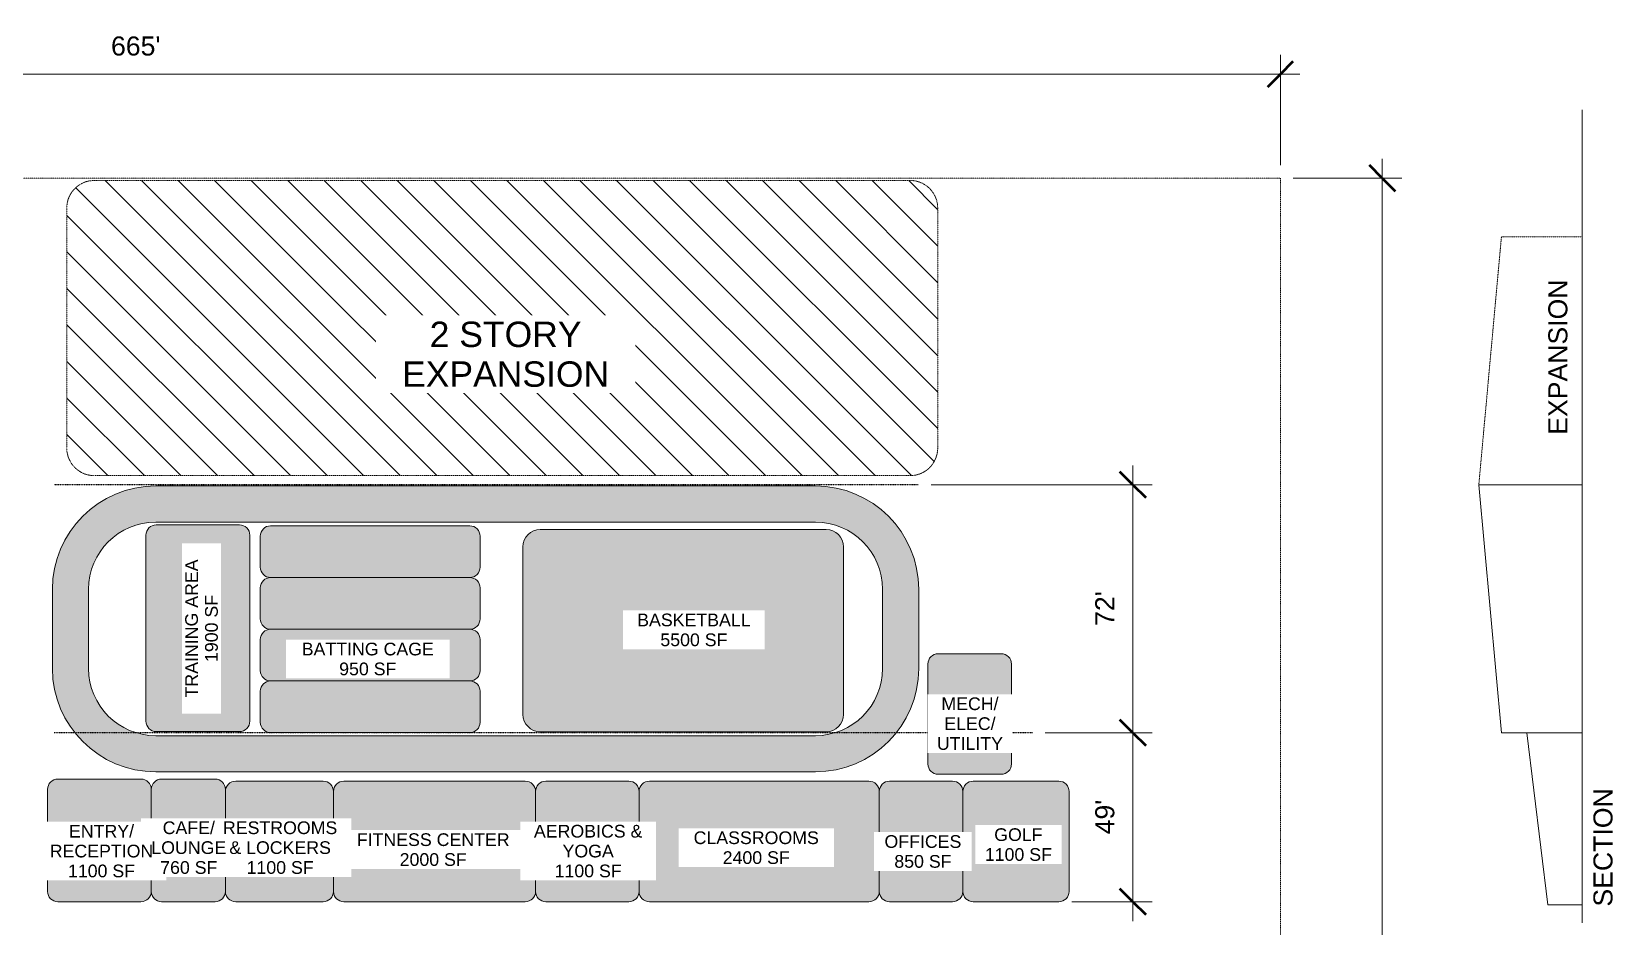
# Model space of a CAD drawing. Header units: inches. Extents: x -7427 to 42674, y -36022 to 16764.
# Drawn here: x 24696 to 30220, y -22076 to -18960 of the extents above; entities that cross this region are included whole.
import ezdxf

# ---------------------------------------------------------------- set-up
doc = ezdxf.new("R2010")
doc.units = ezdxf.units.IN
doc.header["$MEASUREMENT"] = 0
doc.linetypes.add('Dot 1_16_', pattern=[0.0625, 0, -0.0625])
doc.linetypes.add('Hidden 1_8_', pattern=[0.1875, 0.125, -0.0625])
for name, color, linetype, lineweight in [('A-ANNO-DIMS', 211, 'Continuous', 9), ('A-ANNO-DIMS-720', 211, 'Continuous', 9), ('A-DETL', 90, 'Continuous', 9), ('A-DETL-GENF', 92, 'Continuous', 9), ('A-DETL-HDLN', 90, 'Hidden 1_8_', 9), ('A-DETL-WIDE', 214, 'Continuous', 15), ('G-ANNO-TEXT', 231, 'Continuous', 9)]:
    doc.layers.add(name, color=color, linetype=linetype, lineweight=lineweight)
doc.styles.add('Arial', font='arial.ttf', dxfattribs={"height": 44.258982})
doc.styles.add('Arial_1', font='arial.ttf', dxfattribs={"height": 88.517964})
doc.styles.add('Arial_2', font='arial.ttf', dxfattribs={"height": 66.388473})
doc.dimstyles.new('Linear_-_3_32__Arial', dxfattribs={"dimscale": 12, "dimtxt": 67.5, "dimasz": 7.5, "dimexe": 5.625, "dimexo": 3.75, "dimgap": 3.75, "dimtad": 1, "dimdec": 0, "dimrnd": 12, "dimzin": 1, "dimdsep": 46, "dimlunit": 4, "dimtxsty": 'Arial_2', "dimblk1": 'OBLIQUE', "dimblk2": 'OBLIQUE', "dimsah": 1, "dimcen": 0.09, "dimdle": 5.625, "dimazin": 0, "dimtfac": 1, "dimtdec": 4, "dimtix": 1, "dimtmove": 0, "dimatfit": 3, "dimfxl": 0, "dimtvp": 1, "dimfrac": 2, "dimtolj": 1, "dimtzin": 0, "dimarcsym": 0})

# ---------------------------------------------------------------- blocks, each defined once
blk = doc.blocks.new('DIMBLOCK21-Level 1')
at = {"layer": 'A-ANNO-DIMS-720', "lineweight": 50}
for p, q in [((29401.1, -19470.1), (29356.1, -19425.1)), ((29401.1, -19470.1), (29446.1, -19515.1)), ((29401.1, -25732), (29356.1, -25687)), ((29401.1, -25732), (29446.1, -25777))]:
    blk.add_line(p, q, dxfattribs=at)
at = {"layer": 'A-ANNO-DIMS-720'}
for p, q in [((29401.1, -19402.6), (29401.1, -25799.5)), ((29091.1, -19470.1), (29468.6, -19470.1)), ((29401.1, -19470.1), (29091.1, -19470.1)), ((29091.1, -25732), (29468.6, -25732)), ((29401.1, -25732), (29091.1, -25732))]:
    blk.add_line(p, q, dxfattribs=at)
at = {"layer": 'A-ANNO-DIMS-720', "color": 0, "insert": (29269.9, -22686.2), "char_height": 66.39, "width": 204.369, "attachment_point": 1, "rotation": 90, "line_spacing_factor": 0.938532, "style": 'Arial_2', "bg_fill": 3, "box_fill_scale": 1.25, "bg_fill_color": 0, "bg_fill_transparency": 0}
blk.add_mtext("522'", dxfattribs=at)
blk = doc.blocks.new('_Oblique')
at = {"color": 0, "linetype": 'ByBlock', "lineweight": -2}
blk.add_line((-0.5, -0.5), (0.5, 0.5), dxfattribs=at)
blk = doc.blocks.new('DIMBLOCK30-Level 1')
at = {"layer": 'A-ANNO-DIMS-720', "lineweight": 50}
for p, q in [((28532.2, -20538.1), (28487.2, -20493.1)), ((28532.2, -20538.1), (28577.2, -20583.1)), ((28532.2, -21402.1), (28487.2, -21357.1)), ((28532.2, -21402.1), (28577.2, -21447.1))]:
    blk.add_line(p, q, dxfattribs=at)
at = {"layer": 'A-ANNO-DIMS-720'}
for p, q in [((28532.2, -20470.6), (28532.2, -21402.1)), ((27829.6, -20538.1), (28599.7, -20538.1)), ((28532.2, -20538.1), (27829.6, -20538.1)), ((28227.1, -21402.1), (28599.7, -21402.1)), ((28532.2, -21402.1), (28227.1, -21402.1))]:
    blk.add_line(p, q, dxfattribs=at)
at = {"layer": 'A-ANNO-DIMS-720', "color": 0, "insert": (28401, -21029.8), "char_height": 66.39, "width": 143.308, "attachment_point": 1, "rotation": 90, "line_spacing_factor": 0.938532, "style": 'Arial_2', "bg_fill": 3, "box_fill_scale": 1.25, "bg_fill_color": 0, "bg_fill_transparency": 0}
blk.add_mtext("72'", dxfattribs=at)
blk = doc.blocks.new('DIMBLOCK31-Level 1')
at = {"layer": 'A-ANNO-DIMS-720', "lineweight": 50}
for p, q in [((28532.2, -21402.1), (28487.2, -21357.1)), ((28532.2, -21402.1), (28577.2, -21447.1)), ((28532.2, -21990.9), (28487.2, -21945.9)), ((28532.2, -21990.9), (28577.2, -22035.9))]:
    blk.add_line(p, q, dxfattribs=at)
at = {"layer": 'A-ANNO-DIMS-720'}
for p, q in [((28227.1, -21402.1), (28599.7, -21402.1)), ((28532.2, -21402.1), (28227.1, -21402.1)), ((28532.2, -21402.1), (28532.2, -22058.4)), ((28319, -21990.9), (28599.7, -21990.9)), ((28532.2, -21990.9), (28319, -21990.9))]:
    blk.add_line(p, q, dxfattribs=at)
at = {"layer": 'A-ANNO-DIMS-720', "color": 0, "insert": (28401, -21756.2), "char_height": 66.39, "width": 143.308, "attachment_point": 1, "rotation": 90, "line_spacing_factor": 0.938532, "style": 'Arial_2', "bg_fill": 3, "box_fill_scale": 1.25, "bg_fill_color": 0, "bg_fill_transparency": 0}
blk.add_mtext("49'", dxfattribs=at)
blk = doc.blocks.new('DIMBLOCK65-Level 1')
at = {"layer": 'A-ANNO-DIMS-720'}
for p, q in [((21068.4, -19425.1), (21068.4, -19039.9)), ((29046.1, -19425.1), (29046.1, -19039.9)), ((21000.9, -19107.4), (29113.6, -19107.4)), ((21068.4, -19107.4), (21068.4, -19425.1)), ((29046.1, -19107.4), (29046.1, -19425.1))]:
    blk.add_line(p, q, dxfattribs=at)
at = {"layer": 'A-ANNO-DIMS-720', "lineweight": 50}
for p, q in [((21068.4, -19107.4), (21023.4, -19152.4)), ((21068.4, -19107.4), (21113.4, -19062.4)), ((29046.1, -19107.4), (29001.1, -19152.4)), ((29046.1, -19107.4), (29091.1, -19062.4))]:
    blk.add_line(p, q, dxfattribs=at)
at = {"layer": 'A-ANNO-DIMS-720', "color": 0, "insert": (24972.1, -18976.3), "char_height": 66.39, "width": 204.369, "attachment_point": 1, "line_spacing_factor": 0.938532, "style": 'Arial_2', "bg_fill": 3, "box_fill_scale": 1.25, "bg_fill_color": 0, "bg_fill_transparency": 0}
blk.add_mtext("665'", dxfattribs=at)

msp = doc.modelspace()

# ---------------------------------------------------------------- hatches: boundary and pattern name
at = {"layer": 'A-DETL-GENF'}
h = msp.add_hatch(dxfattribs=at)
h.set_pattern_fill('FP_1', color=9, style=0, pattern_type=2)
h.set_pattern_definition([(135, (0, 0), (-63.6396, -63.6396), [])])
h.paths.add_polyline_path([(27756.1, -20506.4), (27763, -20506.1), (27769.8, -20505.4), (27776.5, -20504.2), (27783.2, -20502.5), (27789.7, -20500.3), (27796, -20497.7), (27802.1, -20494.6), (27808, -20491.1), (27813.6, -20487.2), (27819, -20482.9), (27824, -20478.3), (27828.7, -20473.2), (27833, -20467.9), (27836.9, -20462.3), (27840.4, -20456.4), (27843.4, -20450.3), (27846.1, -20443.9), (27848.2, -20437.4), (27849.9, -20430.8), (27851.1, -20424), (27851.9, -20417.2), (27852.1, -20410.4), (27851.9, -19567.1), (27851.1, -19560.3), (27849.9, -19553.5), (27848.2, -19546.9), (27846.1, -19540.4), (27843.4, -19534.1), (27840.4, -19527.9), (27836.9, -19522.1), (27833, -19516.4), (27828.7, -19511.1), (27824, -19506.1), (27819, -19501.4), (27813.6, -19497.1), (27808, -19493.2), (27802.1, -19489.7), (27796, -19486.6), (27789.7, -19484), (27783.2, -19481.8), (27776.5, -19480.1), (27769.8, -19478.9), (27763, -19478.2), (27756.1, -19478), (24907.2, -19478.2), (24900.4, -19478.9), (24893.7, -19480.1), (24887, -19481.8), (24880.5, -19484), (24874.2, -19486.6), (24868.1, -19489.7), (24862.2, -19493.2), (24856.6, -19497.1), (24851.2, -19501.4), (24846.2, -19506.1), (24841.5, -19511.1), (24837.2, -19516.4), (24833.3, -19522.1), (24829.8, -19527.9), (24826.8, -19534.1), (24824.1, -19540.4), (24822, -19546.9), (24820.3, -19553.5), (24819.1, -19560.3), (24818.3, -19567.1), (24818.1, -19574), (24818.3, -20417.2), (24819.1, -20424), (24820.3, -20430.8), (24822, -20437.4), (24824.1, -20443.9), (24826.8, -20450.3), (24829.8, -20456.4), (24833.3, -20462.3), (24837.2, -20467.9), (24841.5, -20473.2), (24846.2, -20478.3), (24851.2, -20482.9), (24856.6, -20487.2), (24862.2, -20491.1), (24868.1, -20494.6), (24874.2, -20497.7), (24880.5, -20500.3), (24887, -20502.5), (24893.7, -20504.2), (24900.4, -20505.4), (24907.2, -20506.1), (24914.1, -20506.4), (26301.1, -20506.4)], flags=0)
h = msp.add_hatch(color=253, dxfattribs=at)
h.paths.add_polyline_path([(27426.1, -21538.4), (27439.3, -21538.1), (27452.4, -21537.4), (27465.5, -21536.2), (27478.5, -21534.5), (27491.5, -21532.4), (27504.4, -21529.8), (27517.2, -21526.7), (27529.8, -21523.1), (27542.4, -21519.1), (27554.7, -21514.6), (27566.9, -21509.7), (27578.9, -21504.3), (27595.3, -21496.1), (27602.3, -21492.3), (27613.7, -21485.7), (27624.8, -21478.6), (27635.6, -21471.2), (27646.1, -21463.3), (27656.4, -21455.1), (27666.4, -21446.5), (27676, -21437.5), (27685.3, -21428.2), (27694.2, -21418.6), (27702.8, -21408.7), (27711.1, -21398.4), (27718.9, -21387.8), (27726.4, -21377), (27733.4, -21365.9), (27740.1, -21354.6), (27746.3, -21343), (27752.1, -21331.2), (27757.4, -21319.2), (27762.4, -21307), (27766.8, -21294.6), (27770.9, -21282.1), (27774.4, -21269.4), (27777.5, -21256.7), (27780.1, -21243.8), (27782.6, -21228.6), (27784, -21217.8), (27785.2, -21204.7), (27785.9, -21191.5), (27786.1, -21178.4), (27785.9, -20889.2), (27785.2, -20876.1), (27784, -20863), (27782.3, -20850), (27780.1, -20837), (27777.5, -20824.1), (27774.4, -20811.3), (27770.9, -20798.7), (27766.8, -20786.1), (27762.4, -20773.8), (27757.4, -20761.6), (27752.1, -20749.6), (27746.3, -20737.8), (27740.1, -20726.2), (27733.4, -20714.8), (27726.4, -20703.7), (27718.9, -20692.9), (27711.1, -20682.4), (27702.8, -20672.1), (27694.2, -20662.1), (27685.3, -20652.5), (27676, -20643.2), (27666.4, -20634.3), (27656.4, -20625.7), (27646.1, -20617.4), (27635.6, -20609.6), (27624.8, -20602.1), (27613.7, -20595.1), (27595.3, -20584.7), (27590.7, -20582.2), (27578.9, -20576.4), (27566.9, -20571.1), (27554.7, -20566.1), (27542.4, -20561.7), (27529.8, -20557.6), (27517.2, -20554.1), (27504.4, -20551), (27487, -20547.6), (27478.5, -20546.2), (27465.5, -20544.5), (27452.4, -20543.3), (27439.3, -20542.6), (27426.1, -20542.4), (25114.9, -20542.6), (25101.8, -20543.3), (25088.7, -20544.5), (25067.2, -20547.6), (25062.7, -20548.4), (25049.8, -20551), (25037, -20554.1), (25024.3, -20557.6), (25006.9, -20563.5), (24999.5, -20566.1), (24987.3, -20571.1), (24975.3, -20576.4), (24963.5, -20582.2), (24951.9, -20588.4), (24940.5, -20595.1), (24929.4, -20602.1), (24918.6, -20609.6), (24908, -20617.4), (24897.8, -20625.7), (24887.8, -20634.3), (24878.2, -20643.2), (24868.9, -20652.5), (24859.9, -20662.1), (24851.3, -20672.1), (24843.1, -20682.4), (24835.3, -20692.9), (24827.8, -20703.7), (24820.8, -20714.8), (24814.1, -20726.2), (24807.9, -20737.8), (24802.1, -20749.6), (24796.7, -20761.6), (24791.5, -20774.6), (24787.3, -20786.1), (24783.3, -20798.7), (24779.8, -20811.3), (24776.7, -20824.1), (24774.1, -20837), (24771.9, -20850), (24770.2, -20863), (24769, -20876.1), (24768.3, -20889.2), (24768.1, -20902.4), (24768.3, -21191.5), (24769, -21204.7), (24770.2, -21217.8), (24771.9, -21230.8), (24774.1, -21243.8), (24776.7, -21256.7), (24779.8, -21269.4), (24783.3, -21282.1), (24787.3, -21294.6), (24791.8, -21307), (24796.7, -21319.2), (24802.1, -21331.2), (24807.9, -21343), (24814.1, -21354.6), (24820.8, -21365.9), (24827.8, -21377), (24835.3, -21387.8), (24843.1, -21398.4), (24851.3, -21408.7), (24859.9, -21418.6), (24868.9, -21428.2), (24878.2, -21437.5), (24887.8, -21446.5), (24898.5, -21455.7), (24908, -21463.3), (24918.6, -21471.2), (24929.4, -21478.6), (24940.5, -21485.7), (24951.9, -21492.3), (24963.5, -21498.5), (24975.3, -21504.3), (24987.3, -21509.7), (25006.9, -21517.3), (25011.8, -21519.1), (25024.3, -21523.1), (25037, -21526.7), (25049.8, -21529.8), (25062.7, -21532.4), (25075.6, -21534.5), (25088.7, -21536.2), (25101.8, -21537.4), (25114.9, -21538.1), (25128.1, -21538.4), (27163.9, -21538.4)], flags=0)
h.paths.add_polyline_path([(26301.1, -21412.4), (25117.3, -21412.1), (25106.5, -21411.4), (25095.7, -21410.1), (25085.1, -21408.4), (25074.5, -21406.2), (25064, -21403.4), (25053.7, -21400.2), (25043.5, -21396.6), (25033.5, -21392.4), (25023.8, -21387.8), (25014.2, -21382.8), (25004.9, -21377.3), (24995.8, -21371.4), (24987, -21365.1), (24978.6, -21358.4), (24970.4, -21351.3), (24962.6, -21343.8), (24955.1, -21336), (24948, -21327.9), (24941.3, -21319.4), (24935, -21310.6), (24929.1, -21301.6), (24923.6, -21292.2), (24918.6, -21282.7), (24914, -21272.9), (24909.9, -21262.9), (24906.2, -21252.7), (24903, -21242.4), (24899.6, -21228.6), (24898, -21221.4), (24896.3, -21210.7), (24895.1, -21200), (24894.3, -21189.2), (24894.1, -21178.4), (24894.3, -20891.6), (24895.1, -20880.8), (24896.3, -20870.1), (24898, -20859.4), (24900.3, -20848.8), (24903, -20838.3), (24906.2, -20828), (24909.9, -20817.8), (24914, -20807.9), (24918.6, -20798.1), (24923.6, -20788.5), (24932.1, -20774.6), (24935, -20770.1), (24941.3, -20761.4), (24948, -20752.9), (24955.1, -20744.7), (24962.6, -20736.9), (24970.4, -20729.5), (24978.6, -20722.4), (24987, -20715.6), (24995.8, -20709.3), (25006.9, -20702.3), (25014.2, -20698), (25023.8, -20692.9), (25033.5, -20688.3), (25043.5, -20684.2), (25053.7, -20680.5), (25064, -20677.3), (25074.5, -20674.6), (25085.1, -20672.4), (25095.7, -20670.6), (25106.5, -20669.4), (25117.3, -20668.6), (25128.1, -20668.4), (27436.9, -20668.6), (27447.7, -20669.4), (27458.4, -20670.6), (27469.1, -20672.4), (27479.7, -20674.6), (27490.2, -20677.3), (27500.5, -20680.5), (27510.6, -20684.2), (27520.6, -20688.3), (27530.4, -20692.9), (27540, -20698), (27549.3, -20703.4), (27558.4, -20709.3), (27567.1, -20715.6), (27575.6, -20722.4), (27583.8, -20729.5), (27595.3, -20740.8), (27599, -20744.7), (27606.1, -20752.9), (27612.9, -20761.4), (27622.1, -20774.6), (27625.1, -20779.2), (27630.5, -20788.5), (27635.6, -20798.1), (27640.2, -20807.9), (27644.3, -20817.8), (27648, -20828), (27651.2, -20838.3), (27653.9, -20848.8), (27656.1, -20859.4), (27657.9, -20870.1), (27659.1, -20880.8), (27659.9, -20891.6), (27660.1, -20902.4), (27659.9, -21189.2), (27659.1, -21200), (27657.9, -21210.7), (27656.1, -21221.4), (27653.9, -21232), (27651.2, -21242.4), (27648, -21252.7), (27644.3, -21262.9), (27640.2, -21272.9), (27635.6, -21282.7), (27630.5, -21292.2), (27625.1, -21301.6), (27619.2, -21310.6), (27612.9, -21319.4), (27606.1, -21327.9), (27595.3, -21339.9), (27591.6, -21343.8), (27583.8, -21351.3), (27575.6, -21358.4), (27567.1, -21365.1), (27558.4, -21371.4), (27549.3, -21377.3), (27540, -21382.8), (27530.4, -21387.8), (27520.6, -21392.4), (27510.6, -21396.6), (27500.5, -21400.2), (27490.2, -21403.4), (27479.7, -21406.2), (27469.1, -21408.4), (27458.4, -21410.1), (27447.7, -21411.4), (27436.9, -21412.1), (27426.1, -21412.4), (27163.9, -21412.4)], flags=0)
for color, points in [(253, [(25419.7, -21398), (25423.7, -21397.8), (25427.7, -21397.1), (25431.6, -21396), (25435.3, -21394.4), (25438.8, -21392.5), (25442.1, -21390.1), (25445.2, -21387.4), (25447.8, -21384.4), (25450.2, -21381.1), (25452.1, -21377.6), (25453.7, -21373.9), (25454.8, -21370), (25455.5, -21366), (25455.7, -21362), (25455.5, -20710), (25454.8, -20706), (25453.7, -20702.1), (25452.1, -20698.4), (25450.2, -20694.8), (25447.8, -20691.5), (25445.2, -20688.5), (25442.1, -20685.8), (25438.3, -20683.2), (25435.3, -20681.6), (25431.6, -20680), (25427.7, -20678.9), (25423.7, -20678.2), (25419.7, -20678), (25125.7, -20678.2), (25121.7, -20678.9), (25117.9, -20680), (25114.1, -20681.6), (25110.6, -20683.5), (25107.3, -20685.8), (25104.3, -20688.5), (25101.6, -20691.5), (25099.3, -20694.8), (25097.3, -20698.4), (25095.8, -20702.1), (25094.7, -20706), (25094, -20710), (25093.8, -20714), (25094, -21366), (25094.7, -21370), (25095.8, -21373.9), (25097.3, -21377.6), (25099.3, -21381.1), (25101.6, -21384.4), (25104.3, -21387.4), (25107.3, -21390.1), (25110.6, -21392.5), (25114.1, -21394.4), (25117.9, -21396), (25121.7, -21397.1), (25125.7, -21397.8), (25129.8, -21398), (25222.6, -21398)]), (253, [(26222.1, -20861.4), (26226.1, -20861.2), (26230.1, -20860.5), (26234, -20859.4), (26237.7, -20857.8), (26241.3, -20855.9), (26244.6, -20853.6), (26247.6, -20850.9), (26250.3, -20847.9), (26252.6, -20844.6), (26254.6, -20841), (26256.1, -20837.3), (26257.2, -20833.4), (26257.9, -20829.4), (26258.1, -20825.4), (26257.9, -20713.3), (26257.2, -20709.3), (26256.1, -20705.4), (26254.6, -20701.7), (26252.6, -20698.2), (26250.3, -20694.9), (26247.6, -20691.9), (26244.6, -20689.2), (26241.3, -20686.8), (26237.7, -20684.9), (26234, -20683.3), (26230.1, -20682.2), (26226.1, -20681.6), (26222.1, -20681.3), (25524.3, -20681.6), (25520.3, -20682.2), (25516.5, -20683.3), (25512.7, -20684.9), (25509.2, -20686.8), (25505.9, -20689.2), (25502.9, -20691.9), (25500.2, -20694.9), (25497.9, -20698.2), (25495.9, -20701.7), (25494.4, -20705.4), (25493.2, -20709.3), (25492.6, -20713.3), (25492.3, -20717.3), (25492.6, -20829.4), (25493.2, -20833.4), (25494.4, -20837.3), (25495.9, -20841), (25497.9, -20844.6), (25500.2, -20847.9), (25502.9, -20850.9), (25505.9, -20853.6), (25509.2, -20855.9), (25512.7, -20857.8), (25516.5, -20859.4), (25520.3, -20860.5), (25524.3, -20861.2), (25528.3, -20861.4), (25869.7, -20861.4)]), (253, [(27463.7, -21398.5), (27468.9, -21398.3), (27474.1, -21397.6), (27479.2, -21396.5), (27484.2, -21394.9), (27489, -21392.9), (27493.7, -21390.5), (27498.1, -21387.7), (27502.2, -21384.5), (27506.1, -21381), (27509.6, -21377.1), (27512.8, -21373), (27515.6, -21368.5), (27518, -21363.9), (27520, -21359.1), (27521.6, -21354.1), (27522.8, -21349), (27523.4, -21343.8), (27523.7, -21338.5), (27523.4, -20749.2), (27522.8, -20744), (27521.6, -20738.9), (27520, -20733.9), (27518, -20729.1), (27515.6, -20724.4), (27512.8, -20720), (27509.6, -20715.9), (27506.1, -20712), (27502.2, -20708.5), (27498.1, -20705.3), (27493.7, -20702.5), (27489, -20700), (27484.2, -20698), (27479.2, -20696.5), (27474.1, -20695.3), (27468.9, -20694.6), (27463.7, -20694.4), (26462.1, -20694.6), (26456.9, -20695.3), (26451.8, -20696.5), (26446.8, -20698), (26441.9, -20700), (26437.3, -20702.5), (26432.9, -20705.3), (26428.7, -20708.5), (26424.9, -20712), (26421.3, -20715.9), (26418.2, -20720), (26415.3, -20724.4), (26412.9, -20729.1), (26410.9, -20733.9), (26409.3, -20738.9), (26408.2, -20744), (26407.5, -20749.2), (26407.3, -20754.4), (26407.5, -21343.8), (26408.2, -21349), (26409.3, -21354.1), (26410.9, -21359.1), (26412.9, -21363.9), (26415.3, -21368.5), (26418.2, -21373), (26421.3, -21377.1), (26424.9, -21381), (26428.7, -21384.5), (26432.9, -21387.7), (26437.3, -21390.5), (26441.9, -21392.9), (26446.8, -21394.9), (26451.8, -21396.5), (26456.9, -21397.6), (26462.1, -21398.3), (26467.3, -21398.5), (27379.6, -21398.5)]), (253, [(26222.1, -21041.5), (26226.1, -21041.3), (26230.1, -21040.6), (26234, -21039.5), (26237.7, -21037.9), (26241.3, -21036), (26244.6, -21033.6), (26247.6, -21031), (26250.3, -21027.9), (26252.6, -21024.6), (26254.6, -21021.1), (26256.1, -21017.4), (26257.2, -21013.5), (26257.9, -21009.5), (26258.1, -21001.6), (26257.9, -20893.4), (26257.2, -20889.4), (26256.1, -20885.5), (26254.6, -20881.8), (26252.6, -20878.3), (26250.3, -20875), (26247.6, -20872), (26244.6, -20869.3), (26241.3, -20866.9), (26237.7, -20865), (26234, -20863.4), (26230.1, -20862.3), (26225.6, -20861.6), (26222.1, -20861.4), (25524.3, -20861.6), (25520.3, -20862.3), (25516.5, -20863.4), (25512.7, -20865), (25509.2, -20866.9), (25505.9, -20869.3), (25502.9, -20872), (25500.2, -20875), (25497.9, -20878.3), (25495.9, -20881.8), (25494.4, -20885.5), (25493.2, -20889.4), (25492.6, -20893.4), (25492.3, -20897.4), (25492.6, -21009.5), (25493.2, -21013.5), (25494.4, -21017.4), (25495.9, -21021.1), (25497.9, -21024.6), (25500.2, -21027.9), (25502.9, -21031), (25505.9, -21033.6), (25509.2, -21036), (25512.7, -21037.9), (25516.5, -21039.5), (25520.3, -21040.6), (25524.3, -21041.3), (25528.3, -21041.5), (26085.4, -21041.5)]), (253, [(26085.4, -21221.6), (26226.1, -21221.4), (26230.1, -21220.7), (26234, -21219.6), (26237.7, -21218), (26241.3, -21216.1), (26244.6, -21213.7), (26247.6, -21211), (26250.3, -21208), (26252.6, -21204.7), (26254.6, -21201.2), (26256.1, -21197.5), (26257.2, -21193.6), (26257.9, -21189.6), (26258.1, -21185.6), (26257.9, -21073.5), (26257.2, -21069.5), (26256.1, -21065.6), (26254.6, -21061.9), (26252.6, -21058.3), (26250.3, -21055.1), (26247.6, -21052), (26244.6, -21049.4), (26241.3, -21047), (26237.7, -21045.1), (26234, -21043.5), (26230.1, -21042.4), (26225.6, -21041.7), (26222.1, -21041.5), (25524.3, -21041.7), (25520.3, -21042.4), (25516.5, -21043.5), (25512.7, -21045.1), (25509.2, -21047), (25505.9, -21049.4), (25502.9, -21052), (25500.2, -21055.1), (25497.9, -21058.3), (25495.9, -21061.9), (25494.4, -21065.6), (25493.2, -21069.5), (25492.6, -21073.5), (25492.3, -21077.5), (25492.6, -21189.6), (25493.2, -21193.6), (25494.4, -21197.5), (25495.9, -21201.2), (25497.9, -21204.7), (25500.2, -21208), (25502.9, -21211), (25505.9, -21213.7), (25509.2, -21216.1), (25512.7, -21218), (25516.5, -21219.6), (25520.3, -21220.7), (25524.3, -21221.4), (25528.3, -21221.6), (25869.7, -21221.6)]), (8, [(28073.3, -21546.9), (28077.4, -21546.7), (28081.3, -21546), (28085.2, -21544.9), (28089, -21543.3), (28092.5, -21541.4), (28095.8, -21539.1), (28098.8, -21536.4), (28101.5, -21533.4), (28103.8, -21530.1), (28105.8, -21526.5), (28107.3, -21522.8), (28108.4, -21518.9), (28109.1, -21514.9), (28109.3, -21510.9), (28109.1, -21158.8), (28108.4, -21154.8), (28107.3, -21150.9), (28105.8, -21147.2), (28103.8, -21143.6), (28101.5, -21140.3), (28098.8, -21137.3), (28095.8, -21134.6), (28092.5, -21132.3), (28089, -21130.3), (28085.2, -21128.8), (28081.3, -21127.7), (28077.4, -21127), (28073.3, -21126.8), (27850, -21127), (27846, -21127.7), (27842.1, -21128.8), (27838.4, -21130.3), (27834.9, -21132.3), (27831.6, -21134.6), (27828.6, -21137.3), (27825.9, -21140.3), (27823.5, -21143.6), (27821.6, -21147.2), (27820, -21150.9), (27818.9, -21154.8), (27818.2, -21158.8), (27818, -21162.8), (27818.2, -21514.9), (27818.9, -21518.9), (27820, -21522.8), (27821.6, -21526.5), (27823.5, -21530.1), (27825.9, -21533.4), (27828.6, -21536.4), (27831.6, -21539.1), (27834.9, -21541.4), (27838.4, -21543.3), (27842.1, -21544.9), (27846, -21546), (27850, -21546.7), (27854, -21546.9), (28026.7, -21546.9)]), (253, [(25869.7, -21401.7), (26226.1, -21401.4), (26230.1, -21400.8), (26234, -21399.6), (26237.7, -21398.1), (26241.3, -21396.1), (26244.6, -21393.8), (26247.6, -21391.1), (26250.3, -21388.1), (26252.6, -21384.8), (26254.6, -21381.3), (26256.1, -21377.6), (26257.2, -21373.7), (26257.9, -21369.7), (26258.1, -21365.7), (26257.9, -21253.6), (26257.2, -21249.6), (26256.1, -21245.7), (26254.6, -21242), (26252.6, -21238.4), (26250.3, -21235.1), (26247.6, -21232.1), (26243.5, -21228.6), (26241.3, -21227.1), (26237.7, -21225.1), (26234, -21223.6), (26230.1, -21222.5), (26226.1, -21221.8), (26222.1, -21221.6), (25524.3, -21221.8), (25520.3, -21222.5), (25516.5, -21223.6), (25512.7, -21225.1), (25507, -21228.6), (25505.9, -21229.4), (25502.9, -21232.1), (25500.2, -21235.1), (25497.9, -21238.4), (25495.9, -21242), (25494.4, -21245.7), (25493.2, -21249.6), (25492.6, -21253.6), (25492.3, -21257.6), (25492.6, -21369.7), (25493.2, -21373.7), (25494.4, -21377.6), (25495.9, -21381.3), (25497.9, -21384.8), (25500.2, -21388.1), (25502.9, -21391.1), (25505.9, -21393.8), (25509.2, -21396.1), (25512.7, -21398.1), (25516.5, -21399.6), (25520.3, -21400.8), (25524.3, -21401.4), (25528.3, -21401.7)]), (153, [(25006.9, -21990.9), (25080.5, -21990.7), (25084.5, -21990), (25088.4, -21988.9), (25092.1, -21987.4), (25095.6, -21985.4), (25098.9, -21983.1), (25101.9, -21980.4), (25104.6, -21977.4), (25106.9, -21974.1), (25108.9, -21970.6), (25110.4, -21966.8), (25111.6, -21962.9), (25112.2, -21959), (25112.5, -21954.9), (25112.2, -21595.5), (25111.6, -21591.5), (25110.4, -21587.6), (25108.9, -21583.9), (25106.9, -21580.3), (25104.6, -21577.1), (25101.9, -21574), (25098.9, -21571.4), (25095.6, -21569), (25092.1, -21567.1), (25088.4, -21565.5), (25084.5, -21564.4), (25080.5, -21563.7), (25076.5, -21563.5), (24783, -21563.7), (24779, -21564.4), (24775.1, -21565.5), (24771.4, -21567.1), (24767.8, -21569), (24764.5, -21571.4), (24761.5, -21574), (24758.8, -21577.1), (24756.5, -21580.3), (24754.6, -21583.9), (24753, -21587.6), (24751.9, -21591.5), (24751.2, -21595.5), (24751, -21599.5), (24751.2, -21959), (24751.9, -21962.9), (24753, -21966.8), (24754.6, -21970.6), (24756.5, -21974.1), (24758.8, -21977.4), (24761.5, -21980.4), (24764.5, -21983.1), (24767.8, -21985.4), (24771.4, -21987.4), (24775.1, -21988.9), (24779, -21990), (24783, -21990.7), (24791.2, -21990.9)]), (153, [(25222.6, -21990.9), (25338.5, -21990.7), (25342.5, -21990), (25346.4, -21988.9), (25350.1, -21987.4), (25353.6, -21985.4), (25356.9, -21983.1), (25359.9, -21980.4), (25362.6, -21977.4), (25364.9, -21974.1), (25366.9, -21970.6), (25368.4, -21966.8), (25369.6, -21962.9), (25370.2, -21959), (25370.5, -21954.9), (25370.2, -21595.5), (25369.6, -21591.5), (25368.4, -21587.6), (25366.9, -21583.9), (25364.9, -21580.3), (25362.6, -21577.1), (25359.9, -21574), (25356.9, -21571.4), (25353.6, -21569), (25350.1, -21567.1), (25346.4, -21565.5), (25342.5, -21564.4), (25338.5, -21563.7), (25334.5, -21563.5), (25144.4, -21563.7), (25140.5, -21564.4), (25136.6, -21565.5), (25132.8, -21567.1), (25129.3, -21569), (25126, -21571.4), (25123, -21574), (25120.3, -21577.1), (25118, -21580.3), (25116, -21583.9), (25114.5, -21587.6), (25113.4, -21591.5), (25112.7, -21595.5), (25112.5, -21599.5), (25112.7, -21959), (25113.4, -21962.9), (25114.5, -21966.8), (25116, -21970.6), (25118, -21974.1), (25120.3, -21977.4), (25123, -21980.4), (25126, -21983.1), (25129.3, -21985.4), (25132.8, -21987.4), (25136.6, -21988.9), (25140.5, -21990), (25144.4, -21990.7), (25148.5, -21990.9)]), (31, [(25711.1, -21990.9), (25715.1, -21990.7), (25719.1, -21990), (25723, -21988.9), (25726.7, -21987.4), (25730.2, -21985.4), (25733.5, -21983.1), (25736.5, -21980.4), (25739.2, -21977.4), (25741.5, -21974.1), (25743.5, -21970.6), (25745, -21966.8), (25746.2, -21962.9), (25746.8, -21959), (25747.1, -21954.9), (25746.8, -21602.8), (25746.2, -21598.8), (25745, -21594.9), (25743.5, -21591.2), (25741.5, -21587.7), (25739.2, -21584.4), (25736.5, -21581.3), (25733.5, -21578.7), (25730.2, -21576.3), (25726.7, -21574.4), (25723, -21572.8), (25719.1, -21571.7), (25715.1, -21571), (25711.1, -21570.8), (25402.4, -21571), (25398.5, -21571.7), (25394.6, -21572.8), (25390.8, -21574.4), (25387.3, -21576.3), (25384, -21578.7), (25381, -21581.3), (25378.3, -21584.4), (25376, -21587.7), (25374, -21591.2), (25372.5, -21594.9), (25371.2, -21599.5), (25370.7, -21602.8), (25370.5, -21606.8), (25370.7, -21959), (25371.4, -21962.9), (25372.5, -21966.8), (25374, -21970.6), (25376, -21974.1), (25378.3, -21977.4), (25381, -21980.4), (25384, -21983.1), (25387.3, -21985.4), (25390.8, -21987.4), (25394.6, -21988.9), (25398.5, -21990), (25402.4, -21990.7), (25406.5, -21990.9), (25438.3, -21990.9)]), (253, [(26415.2, -21990.9), (26419.2, -21990.7), (26423.2, -21990), (26427.1, -21988.9), (26430.8, -21987.4), (26434.3, -21985.4), (26437.6, -21983.1), (26440.6, -21980.4), (26443.3, -21977.4), (26445.7, -21974.1), (26447.6, -21970.6), (26449.2, -21966.8), (26450.3, -21962.9), (26451, -21959), (26451.2, -21954.9), (26451, -21602.8), (26450.3, -21598.8), (26449.2, -21594.9), (26447.6, -21591.2), (26445.7, -21587.7), (26443.3, -21584.4), (26440.6, -21581.3), (26437.6, -21578.7), (26434.3, -21576.3), (26430.8, -21574.4), (26427.1, -21572.8), (26423.2, -21571.7), (26419.2, -21571), (26415.2, -21570.8), (25779, -21571), (25775.1, -21571.7), (25771.2, -21572.8), (25767.4, -21574.4), (25763.9, -21576.3), (25760.6, -21578.7), (25757.6, -21581.3), (25754.9, -21584.4), (25752.6, -21587.7), (25750.6, -21591.2), (25749.1, -21594.9), (25748, -21598.8), (25747.3, -21602.8), (25747.1, -21606.8), (25747.3, -21959), (25748, -21962.9), (25749.1, -21966.8), (25750.6, -21970.6), (25752.6, -21974.1), (25754.9, -21977.4), (25757.6, -21980.4), (25760.6, -21983.1), (25763.9, -21985.4), (25767.4, -21987.4), (25771.2, -21988.9), (25775.1, -21990), (25779, -21990.7), (25783.1, -21990.9), (26301.1, -21990.9)]), (253, [(26775.9, -21990.9), (26780, -21990.7), (26783.9, -21990), (26787.8, -21988.9), (26791.6, -21987.4), (26795.1, -21985.4), (26798.4, -21983.1), (26801.4, -21980.4), (26804.1, -21977.4), (26806.4, -21974.1), (26808.4, -21970.6), (26809.9, -21966.8), (26811, -21962.9), (26811.7, -21959), (26811.9, -21954.9), (26811.7, -21602.8), (26811, -21598.8), (26809.9, -21594.9), (26808.4, -21591.2), (26806.4, -21587.7), (26804.1, -21584.4), (26801.4, -21581.3), (26798.4, -21578.7), (26795.1, -21576.3), (26791.6, -21574.4), (26787.8, -21572.8), (26783.9, -21571.7), (26780, -21571), (26775.9, -21570.8), (26483.2, -21571), (26479.2, -21571.7), (26475.3, -21572.8), (26471.6, -21574.4), (26468, -21576.3), (26464.7, -21578.7), (26461.7, -21581.3), (26459, -21584.4), (26456.7, -21587.7), (26454.8, -21591.2), (26453.2, -21594.9), (26452.1, -21598.8), (26451.4, -21602.8), (26451.2, -21606.8), (26451.4, -21959), (26452.1, -21962.9), (26453.2, -21966.8), (26454.8, -21970.6), (26456.7, -21974.1), (26459, -21977.4), (26461.7, -21980.4), (26464.7, -21983.1), (26468, -21985.4), (26471.6, -21987.4), (26475.3, -21988.9), (26479.2, -21990), (26483.2, -21990.7), (26487.2, -21990.9), (26732.5, -21990.9)]), (253, [(26847.9, -21990.9), (27616.6, -21990.7), (27620.5, -21990), (27624.4, -21988.9), (27628.1, -21987.4), (27631.7, -21985.4), (27635, -21983.1), (27638, -21980.4), (27640.7, -21977.4), (27643, -21974.1), (27645, -21970.6), (27646.5, -21966.8), (27647.6, -21962.9), (27648.3, -21959), (27648.5, -21954.9), (27648.3, -21602.8), (27647.6, -21598.8), (27646.5, -21594.9), (27645, -21591.2), (27643, -21587.7), (27640.7, -21584.4), (27638, -21581.3), (27635, -21578.7), (27631.7, -21576.3), (27628.1, -21574.4), (27624.4, -21572.8), (27620.5, -21571.7), (27616.6, -21571), (27612.5, -21570.8), (26843.9, -21571), (26839.9, -21571.7), (26836, -21572.8), (26832.3, -21574.4), (26828.8, -21576.3), (26825.5, -21578.7), (26822.5, -21581.3), (26819.8, -21584.4), (26817.5, -21587.7), (26815.5, -21591.2), (26814, -21594.9), (26812.8, -21598.8), (26812.2, -21602.8), (26811.9, -21606.8), (26812.2, -21959), (26812.8, -21962.9), (26814, -21966.8), (26815.5, -21970.6), (26817.5, -21974.1), (26819.8, -21977.4), (26822.5, -21980.4), (26825.5, -21983.1), (26828.8, -21985.4), (26832.3, -21987.4), (26836, -21988.9), (26839.9, -21990), (26843.9, -21990.7)]), (253, [(27811, -21990.9), (27907.9, -21990.7), (27911.9, -21990), (27915.7, -21988.9), (27919.5, -21987.4), (27923, -21985.4), (27926.3, -21983.1), (27929.3, -21980.4), (27932, -21977.4), (27934.3, -21974.1), (27936.3, -21970.6), (27937.8, -21966.8), (27938.9, -21962.9), (27939.6, -21959), (27939.8, -21954.9), (27939.6, -21602.8), (27938.9, -21598.8), (27937.8, -21594.9), (27936.3, -21591.2), (27934.3, -21587.7), (27932, -21584.4), (27929.3, -21581.3), (27926.3, -21578.7), (27923, -21576.3), (27919.5, -21574.4), (27915.7, -21572.8), (27911.9, -21571.7), (27907.9, -21571), (27901.6, -21570.8), (27680.5, -21571), (27676.5, -21571.7), (27672.6, -21572.8), (27668.9, -21574.4), (27665.4, -21576.3), (27662.1, -21578.7), (27659.1, -21581.3), (27656.4, -21584.4), (27654, -21587.7), (27652.1, -21591.2), (27650.5, -21594.9), (27649.4, -21598.8), (27648.8, -21602.8), (27648.5, -21606.8), (27648.8, -21959), (27649.4, -21962.9), (27650.5, -21966.8), (27652.1, -21970.6), (27654, -21974.1), (27656.4, -21977.4), (27659.1, -21980.4), (27662.1, -21983.1), (27665.4, -21985.4), (27668.9, -21987.4), (27672.6, -21988.9), (27676.5, -21990), (27680.5, -21990.7), (27684.5, -21990.9)]), (253, [(28274, -21990.9), (28278.1, -21990.7), (28282.1, -21990), (28285.9, -21988.9), (28289.7, -21987.4), (28293.2, -21985.4), (28296.5, -21983.1), (28299.5, -21980.4), (28302.2, -21977.4), (28304.5, -21974.1), (28306.5, -21970.6), (28308, -21966.8), (28309.1, -21962.9), (28309.8, -21959), (28310, -21954.9), (28309.8, -21602.8), (28309.1, -21598.8), (28308, -21594.9), (28306.5, -21591.2), (28304.5, -21587.7), (28302.2, -21584.4), (28299.5, -21581.3), (28296.5, -21578.7), (28293.2, -21576.3), (28289.7, -21574.4), (28285.9, -21572.8), (28282.1, -21571.7), (28278.1, -21571), (28274, -21570.8), (27971.8, -21571), (27967.8, -21571.7), (27964, -21572.8), (27960.2, -21574.4), (27956.7, -21576.3), (27953.4, -21578.7), (27950.4, -21581.3), (27947.7, -21584.4), (27945.4, -21587.7), (27943.4, -21591.2), (27941.9, -21594.9), (27940.7, -21598.8), (27940.1, -21602.8), (27939.8, -21606.8), (27940.1, -21959), (27940.7, -21962.9), (27941.9, -21966.8), (27943.4, -21970.6), (27945.4, -21974.1), (27947.7, -21977.4), (27950.4, -21980.4), (27953.4, -21983.1), (27956.7, -21985.4), (27960.2, -21987.4), (27964, -21988.9), (27967.8, -21990), (27971.8, -21990.7), (27975.8, -21990.9), (28026.7, -21990.9)])]:
    msp.add_hatch(color=color, dxfattribs=at).paths.add_polyline_path(points, flags=0)

# ---------------------------------------------------------------- linework, layer by layer
at = {"layer": 'A-DETL', "linetype": 'Dot 1_16_', "lineweight": 25}
for p, q in [((27784.6, -20538.1), (24774.1, -20538.1)), ((28182.1, -21402.1), (24774.1, -21402.1))]:
    msp.add_line(p, q, dxfattribs=at)
at = {"layer": 'A-DETL-HDLN'}
for p, q in [((24582.1, -19470.1), (29046.1, -19470.1)), ((27756.1, -19478), (24914.1, -19478)), ((29046.1, -19470.1), (29046.1, -25732)), ((24818.1, -19574), (24818.1, -20410.4)), ((27852.1, -20410.4), (27852.1, -19574)), ((29816.1, -19674.1), (29737.2, -20538.1)), ((30097.8, -19674.1), (29816.1, -19674.1)), ((24914.1, -20506.4), (27756.1, -20506.4))]:
    msp.add_line(p, q, dxfattribs=at)
for centre, start, end in [((24914.1, -19574), 90, 180), ((27756.1, -19574), 0, 90), ((24914.1, -20410.4), 180, 270), ((27756.1, -20410.4), 270, 0)]:
    msp.add_arc(centre, 96, start, end, dxfattribs=at)
at = {"layer": 'A-DETL-WIDE'}
for p, q in [((30097.8, -19232.1), (30097.8, -22064.1)), ((27426.1, -20542.4), (25128.1, -20542.4)), ((29816.1, -21402.1), (29737.2, -20538.1)), ((29737.2, -20538.1), (30097.8, -20538.1)), ((25093.8, -20714), (25093.8, -21362)), ((25128.1, -20668.4), (27426.1, -20668.4)), ((25419.7, -20678), (25129.8, -20678)), ((25455.7, -21362), (25455.7, -20714)), ((26222.1, -20681.3), (25528.3, -20681.3)), ((27463.7, -20694.4), (26467.3, -20694.4)), ((25492.3, -20717.3), (25492.3, -20825.4)), ((26258.1, -20825.4), (26258.1, -20717.3)), ((26407.3, -20754.4), (26407.3, -21338.5)), ((27523.7, -21338.5), (27523.7, -20754.4)), ((25528.3, -20861.4), (26222.1, -20861.4)), ((24768.1, -20902.4), (24768.1, -21178.4)), ((24894.1, -21178.4), (24894.1, -20902.4)), ((25492.3, -20897.4), (25492.3, -21005.5)), ((26258.1, -21005.5), (26258.1, -20897.4)), ((27660.1, -20902.4), (27660.1, -21178.4)), ((27786.1, -21178.4), (27786.1, -20902.4)), ((25528.3, -21041.5), (26222.1, -21041.5)), ((25492.3, -21077.5), (25492.3, -21185.6)), ((26258.1, -21185.6), (26258.1, -21077.5)), ((28073.3, -21126.8), (27854, -21126.8)), ((27818, -21162.8), (27818, -21510.9)), ((28109.3, -21510.9), (28109.3, -21162.8)), ((25492.3, -21257.6), (25492.3, -21365.7)), ((26222.1, -21221.6), (25528.3, -21221.6)), ((26258.1, -21365.7), (26258.1, -21257.6)), ((27426.1, -21412.4), (25128.1, -21412.4)), ((25129.8, -21398), (25419.7, -21398)), ((25528.3, -21401.7), (26222.1, -21401.7)), ((26467.3, -21398.5), (27463.7, -21398.5)), ((30097.8, -21402.1), (29816.1, -21402.1)), ((29904.1, -21402.1), (29977.8, -22002.1)), ((25128.1, -21538.4), (27426.1, -21538.4)), ((25076.5, -21563.5), (24787, -21563.5)), ((25334.5, -21563.5), (25148.5, -21563.5)), ((25711.1, -21570.8), (25406.5, -21570.8)), ((26415.2, -21570.8), (25783.1, -21570.8)), ((26775.9, -21570.8), (26487.2, -21570.8)), ((27612.5, -21570.8), (26847.9, -21570.8)), ((27903.8, -21570.8), (27684.5, -21570.8)), ((27854, -21546.9), (28073.3, -21546.9)), ((28274, -21570.8), (27975.8, -21570.8)), ((24751, -21599.5), (24751, -21954.9)), ((25112.5, -21599.5), (25112.5, -21954.9)), ((25370.5, -21954.9), (25370.5, -21599.5)), ((25747.1, -21954.9), (25747.1, -21606.8)), ((26451.2, -21606.8), (26451.2, -21954.9)), ((26811.9, -21606.8), (26811.9, -21954.9)), ((27648.5, -21954.9), (27648.5, -21606.8)), ((27939.8, -21606.8), (27939.8, -21954.9)), ((28310, -21954.9), (28310, -21606.8)), ((24787, -21990.9), (25076.5, -21990.9)), ((25148.5, -21990.9), (25334.5, -21990.9)), ((25406.5, -21990.9), (25711.1, -21990.9)), ((25783.1, -21990.9), (26415.2, -21990.9)), ((26487.2, -21990.9), (26775.9, -21990.9)), ((26847.9, -21990.9), (27612.5, -21990.9)), ((27684.5, -21990.9), (27903.8, -21990.9)), ((27975.8, -21990.9), (28274, -21990.9)), ((30097.8, -22002.1), (29977.8, -22002.1))]:
    msp.add_line(p, q, dxfattribs=at)
for centre, radius, start, end in [((25128.1, -20902.4), 360, 90, 180), ((27426.1, -20902.4), 360, 360, 90), ((25128.1, -20902.4), 234, 90, 180), ((25129.8, -20714), 36, 90, 180), ((25419.7, -20714), 36, 0, 90), ((25528.3, -20717.3), 36, 90, 180), ((26222.1, -20717.3), 36, 0, 90), ((26467.3, -20754.4), 60, 90, 180), ((27426.1, -20902.4), 234, 360, 90), ((27463.7, -20754.4), 60, 0, 90), ((25528.3, -20825.4), 36, 180, 270), ((25528.3, -20897.4), 36, 90, 180), ((26222.1, -20825.4), 36, 270, 0), ((26222.1, -20897.4), 36, 0, 90), ((25528.3, -21005.5), 36, 180, 270), ((25528.3, -21077.5), 36, 90, 180), ((26222.1, -21005.5), 36, 270, 0), ((26222.1, -21077.5), 36, 0, 90), ((27854, -21162.8), 36, 90, 180), ((28073.3, -21162.8), 36, 0, 90), ((25128.1, -21178.4), 360, 180, 270), ((25128.1, -21178.4), 234, 180, 270), ((25528.3, -21185.6), 36, 180, 270), ((26222.1, -21185.6), 36, 270, 0), ((27426.1, -21178.4), 360, 270, 360), ((27426.1, -21178.4), 234, 270, 0), ((25528.3, -21257.6), 36, 90, 180), ((26222.1, -21257.6), 36, 0, 90), ((25129.8, -21362), 36, 180, 270), ((25419.7, -21362), 36, 270, 0), ((25528.3, -21365.7), 36, 180, 270), ((26222.1, -21365.7), 36, 270, 0), ((26467.3, -21338.5), 60, 180, 270), ((27463.7, -21338.5), 60, 270, 360), ((27854, -21510.9), 36, 180, 270), ((28073.3, -21510.9), 36, 270, 0), ((24787, -21599.5), 36, 90, 180), ((25076.5, -21599.5), 36, 0, 90), ((25148.5, -21599.5), 36, 90, 180), ((25334.5, -21599.5), 36, 0, 90), ((25406.5, -21606.8), 36, 90, 180), ((25711.1, -21606.8), 36, 0, 90), ((25783.1, -21606.8), 36, 90, 180), ((26415.2, -21606.8), 36, 0, 90), ((26487.2, -21606.8), 36, 90, 180), ((26775.9, -21606.8), 36, 0, 90), ((26847.9, -21606.8), 36, 90, 180), ((27612.5, -21606.8), 36, 0, 90), ((27684.5, -21606.8), 36, 90, 180), ((27903.8, -21606.8), 36, 0, 90), ((27975.8, -21606.8), 36, 90, 180), ((28274, -21606.8), 36, 0, 90), ((24787, -21954.9), 36, 180, 270), ((25076.5, -21954.9), 36, 270, 0), ((25148.5, -21954.9), 36, 180, 270), ((25334.5, -21954.9), 36, 270, 0), ((25406.5, -21954.9), 36, 180, 270), ((25711.1, -21954.9), 36, 270, 0), ((25783.1, -21954.9), 36, 180, 270), ((26415.2, -21954.9), 36, 270, 0), ((26487.2, -21954.9), 36, 180, 270), ((26775.9, -21954.9), 36, 270, 0), ((26847.9, -21954.9), 36, 180, 270), ((27612.5, -21954.9), 36, 270, 0), ((27684.5, -21954.9), 36, 180, 270), ((27903.8, -21954.9), 36, 270, 0), ((27975.8, -21954.9), 36, 180, 270), ((28274, -21954.9), 36, 270, 0)]:
    msp.add_arc(centre, radius, start, end, dxfattribs=at)

# ---------------------------------------------------------------- texts
at = {"layer": 'G-ANNO-TEXT', "color": 7, "insert": (29979.5, -20093.5), "char_height": 66.39, "width": 643.95, "attachment_point": 2, "rotation": 90, "line_spacing_factor": 0.938532, "style": 'Arial_2', "bg_fill": 3, "box_fill_scale": 1.25, "bg_fill_color": 0, "bg_fill_transparency": 0}
msp.add_mtext('EXPANSION', dxfattribs=at)

# ---------------------------------------------------------------- next in the draw order: texts
at = {"layer": 'G-ANNO-TEXT', "color": 7, "attachment_point": 2, "line_spacing_factor": 0.938532, "bg_fill": 3, "box_fill_scale": 1.25, "bg_fill_color": 0, "bg_fill_transparency": 0}
for s, insert, char_height, width, style in [('2 STORY\\PEXPANSION', (26346.8, -19969.8), 88.52, 858.6, 'Arial_1'), ('BASKETBALL\\P5500 SF', (27002.8, -20987), 44.26, 470.88, 'Arial'), ('BATTING CAGE\\P950 SF', (25866.7, -21088.4), 44.259, 547.56, 'Arial'), ('MECH/\\PELEC/\\PUTILITY\\P', (27964.5, -21279), 44.26, 272.7, 'Arial'), ('ENTRY/\\PRECEPTION\\P1100 SF', (24939, -21723), 44.26, 428.76, 'Arial'), ('FITNESS CENTER\\P2000 SF', (26094.6, -21752.5), 44.259, 632.88, 'Arial'), ('CLASSROOMS\\P2400 SF', (27219.9, -21745.8), 44.26, 518.94, 'Arial'), ('OFFICES\\P850 SF', (27800.7, -21759), 44.26, 318.6, 'Arial')]:
    msp.add_mtext(s, dxfattribs=dict(at, insert=insert, char_height=char_height, width=width, style=style))
at = {"layer": 'G-ANNO-TEXT', "color": 7, "attachment_point": 2, "rotation": 90, "line_spacing_factor": 0.938532, "bg_fill": 3, "box_fill_scale": 1.25, "bg_fill_color": 0, "bg_fill_transparency": 0}
for s, insert, char_height, width, style in [('TRAINING AREA\\P1900 SF', (25230.6, -21038.8), 44.259, 571.86, 'Arial'), ('SECTION', (30136.7, -21801.7), 66.39, 490.05, 'Arial_2')]:
    msp.add_mtext(s, dxfattribs=dict(at, insert=insert, char_height=char_height, width=width, style=style))

# ---------------------------------------------------------------- next in the draw order: dimensions: what is measured, and where the dimension line sits
at = {"layer": 'A-ANNO-DIMS'}
dim = msp.add_linear_dim(base=(29401.1, -25732), p1=(29046.1, -19470.1), p2=(29046.1, -25732), angle=90, dimstyle='Linear_-_3_32__Arial', override={"dimpost": '<>', "dimfxl": 6261.900272}, dxfattribs=at)
dim.commit()
dim.dimension.update_dxf_attribs({"geometry": 'DIMBLOCK21-Level 1', "text_midpoint": (29322.2, -22601)})

# ---------------------------------------------------------------- next in the draw order: texts
at = {"layer": 'G-ANNO-TEXT', "color": 7, "char_height": 44.26, "attachment_point": 2, "line_spacing_factor": 0.938532, "style": 'Arial', "bg_fill": 3, "box_fill_scale": 1.25, "bg_fill_color": 0, "bg_fill_transparency": 0}
for s, insert, width in [('CAFE/\\PLOUNGE\\P760 SF', (25243.1, -21711), 310.5), ('AEROBICS &\\PYOGA\\P1100 SF', (26634.4, -21723), 449.82), ('GOLF\\P1100 SF', (28133.2, -21735), 278.64)]:
    msp.add_mtext(s, dxfattribs=dict(at, insert=insert, width=width))

# ---------------------------------------------------------------- next in the draw order: dimensions: what is measured, and where the dimension line sits
at = {"layer": 'A-ANNO-DIMS'}
dim = msp.add_linear_dim(base=(29046.1, -19107.4), p1=(21068.4, -19470.1), p2=(29046.1, -19470.1), dimstyle='Linear_-_3_32__Arial', override={"dimpost": '<>', "dimfxl": 7977.725351}, dxfattribs=at)
dim.commit()
dim.dimension.update_dxf_attribs({"geometry": 'DIMBLOCK65-Level 1', "text_midpoint": (25057.3, -19028.6)})
dim = msp.add_linear_dim(base=(28532.2, -21402.1), p1=(27784.6, -20538.1), p2=(28182.1, -21402.1), angle=90, dimstyle='Linear_-_3_32__Arial', override={"dimpost": '<>', "dimfxl": 951.054837}, dxfattribs=at)
dim.commit()
dim.dimension.update_dxf_attribs({"geometry": 'DIMBLOCK30-Level 1', "text_midpoint": (28453.3, -20970.1)})

# ---------------------------------------------------------------- next in the draw order: texts
at = {"layer": 'G-ANNO-TEXT', "color": 7, "insert": (25561.3, -21711), "char_height": 44.26, "width": 473.58, "attachment_point": 2, "line_spacing_factor": 0.938532, "style": 'Arial', "bg_fill": 3, "box_fill_scale": 1.25, "bg_fill_color": 0, "bg_fill_transparency": 0}
msp.add_mtext('RESTROOMS\\P& LOCKERS\\P1100 SF\\P', dxfattribs=at)

# ---------------------------------------------------------------- next in the draw order: dimensions: what is measured, and where the dimension line sits
at = {"layer": 'A-ANNO-DIMS'}
dim = msp.add_linear_dim(base=(28532.2, -21990.9), p1=(28182.1, -21402.1), p2=(28274, -21990.9), angle=90, dimstyle='Linear_-_3_32__Arial', override={"dimpost": '<>', "dimfxl": 596.012434}, dxfattribs=at)
dim.commit()
dim.dimension.update_dxf_attribs({"geometry": 'DIMBLOCK31-Level 1', "text_midpoint": (28453.3, -21696.5)})

doc.saveas('drawing.dxf')
